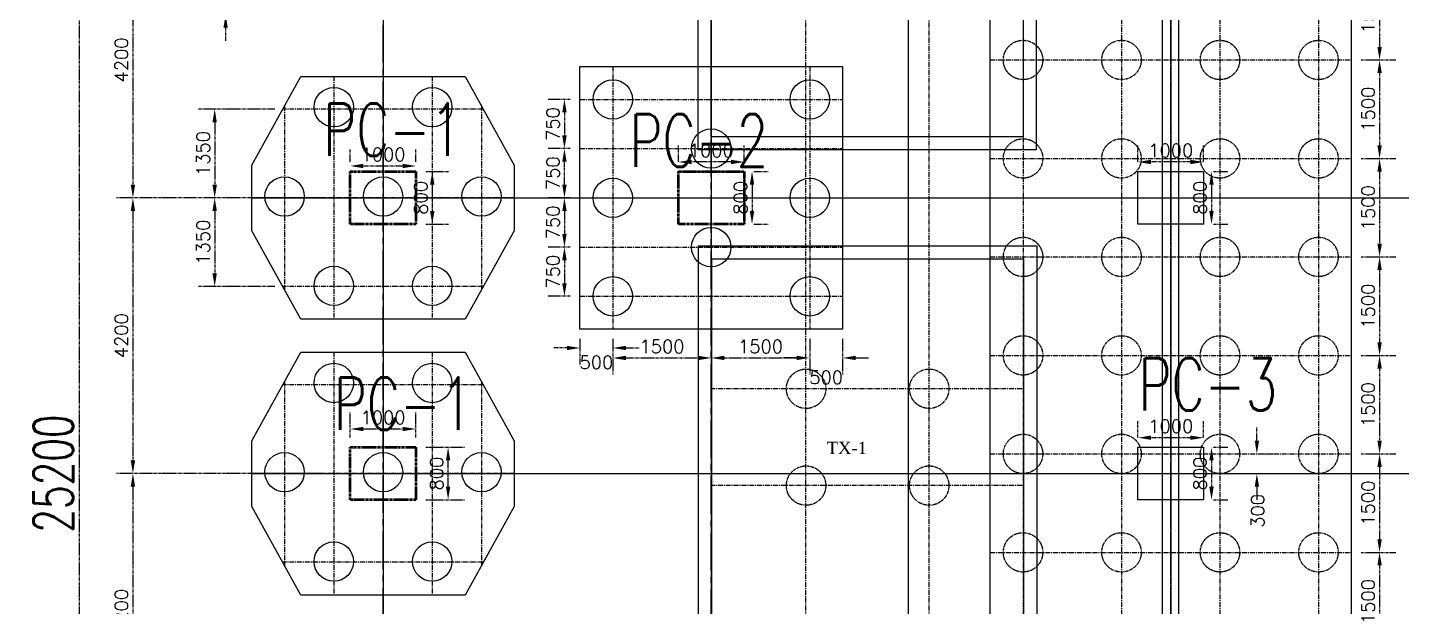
# Model space of a CAD drawing. Header units: millimetres. Extents: x 6239764 to 13047540, y 367704 to 979893.
# Drawn here: x 6440233 to 6461165, y 474405 to 483225 of the extents above; entities that cross this region are included whole.
import ezdxf

# ---------------------------------------------------------------- set-up
doc = ezdxf.new("R2010")
doc.units = ezdxf.units.MM
doc.header["$LTSCALE"] = 300
for name, pattern in [('CENTER2', [28.575, 19.05, -3.175, 3.175, -3.175]), ('CENTERX2', [4, 2.5, -0.5, 0.5, -0.5]), ('G', [2, 1.25, -0.25, 0.25, -0.25]), ('K', [2.5, 1.25, -0.25, 0.25, -0.25, 0.25, -0.25])]:
    doc.linetypes.add(name, pattern=pattern)
for name, color, linetype in [('01', 3, 'Continuous'), ('05', 1, 'G'), ('07', 6, 'K'), ('BOU', 12, 'Continuous'), ('EQUIPMENT', 1, 'Continuous'), ('TEXT', 7, 'Continuous')]:
    doc.layers.add(name, color=color, linetype=linetype)
doc.styles.add('1-100', font='romans.shx', dxfattribs={"height": 200})
doc.styles.get("Standard").update_dxf_attribs({"font": 'txt8.shx', "width": 0.7, "bigfont": 'hztxt_ii.shx'})
doc.styles.add('wx2', font='times.ttf')
doc.dimstyles.new('1-100', dxfattribs={"dimtxt": 210, "dimasz": 200, "dimexe": 250, "dimexo": 150, "dimgap": 75, "dimtad": 1, "dimdec": 0, "dimzin": 3, "dimdsep": 46, "dimtxsty": '1-100', "dimcen": 0.09, "dimclrd": 161, "dimclre": 161, "dimclrt": 161, "dimadec": 0, "dimazin": 0, "dimtfac": 1, "dimtdec": 0, "dimtofl": 0, "dimtmove": 2, "dimatfit": 3, "dimfxl": 1, "dimtolj": 1, "dimtzin": 0, "dimarcsym": 0})
doc.dimstyles.new('STANDARD$0', dxfattribs={"dimscale": 200, "dimtxt": 3, "dimasz": 2, "dimexe": 2, "dimexo": 2, "dimgap": 0.5, "dimtad": 1, "dimdec": 0, "dimdsep": 46, "dimtxsty": 'Standard', "dimblk": 'OPEN30', "dimcen": 0, "dimclrd": 256, "dimclre": 256, "dimclrt": 256, "dimadec": 0, "dimazin": 0, "dimtfac": 1, "dimtdec": 0, "dimtmove": 0, "dimatfit": 3, "dimldrblk": 'OPEN30', "dimfxl": 2, "dimlwd": 25, "dimlwe": 15, "dimarcsym": 0})

# ---------------------------------------------------------------- blocks, each defined once
blk = doc.blocks.new('*D207')
at = {"layer": '07', "color": 161, "lineweight": -2, "ltscale": 0.1, "transparency": 16777216}
for p, q in [((6443252, 484120), (6443252, 484320)), ((6443500, 483920), (6443002, 483920)), ((6443500, 483420), (6443002, 483420)), ((6443252, 483220), (6443252, 483020))]:
    blk.add_line(p, q, dxfattribs=at)
at = {"layer": '07', "color": 161, "ltscale": 0.1, "transparency": 16777216}
for points in [[(6443218, 484120), (6443285, 484120), (6443252, 483920)], [(6443218, 483220), (6443285, 483220), (6443252, 483420)]]:
    blk.add_solid(points, dxfattribs=at)
at = {"layer": 'Defpoints', "color": 0, "ltscale": 0.1, "transparency": 16777216}
for p in [(6443650, 483920), (6443252, 483420), (6443650, 483420)]:
    blk.add_point(p, dxfattribs=at)
at = {"layer": '07', "color": 161, "ltscale": 0.1, "transparency": 16777216, "insert": (6442789, 483670), "char_height": 200, "attachment_point": 5, "rotation": 90, "style": '1-100'}
blk.add_mtext('\\A1;500', dxfattribs=at)
blk = doc.blocks.new('*D208')
at = {"layer": '07', "color": 161, "lineweight": -2, "ltscale": 0.1, "transparency": 16777216}
for p, q in [((6445000, 484830), (6441589, 484830)), ((6441839, 484630), (6441839, 480830)), ((6444750, 480630), (6441589, 480630))]:
    blk.add_line(p, q, dxfattribs=at)
at = {"layer": '07', "color": 161, "ltscale": 0.1, "transparency": 16777216}
for points in [[(6441806, 484630), (6441873, 484630), (6441839, 484830)], [(6441806, 480830), (6441873, 480830), (6441839, 480630)]]:
    blk.add_solid(points, dxfattribs=at)
at = {"layer": 'Defpoints', "color": 0, "ltscale": 0.1, "transparency": 16777216}
for p in [(6445150, 484830), (6441839, 480630), (6444900, 480630)]:
    blk.add_point(p, dxfattribs=at)
at = {"layer": '07', "color": 161, "ltscale": 0.1, "transparency": 16777216, "insert": (6441664, 482730), "char_height": 200, "attachment_point": 5, "rotation": 90, "style": '1-100'}
blk.add_mtext('\\A1;4200', dxfattribs=at)
blk = doc.blocks.new('*D209')
at = {"layer": '07', "color": 161, "lineweight": -2, "ltscale": 0.1, "transparency": 16777216}
for p, q in [((6444750, 480630), (6441589, 480630)), ((6441839, 480430), (6441839, 476630)), ((6444750, 476430), (6441589, 476430))]:
    blk.add_line(p, q, dxfattribs=at)
at = {"layer": '07', "color": 161, "ltscale": 0.1, "transparency": 16777216}
for points in [[(6441806, 480430), (6441873, 480430), (6441839, 480630)], [(6441806, 476630), (6441873, 476630), (6441839, 476430)]]:
    blk.add_solid(points, dxfattribs=at)
at = {"layer": 'Defpoints', "color": 0, "ltscale": 0.1, "transparency": 16777216}
for p in [(6444900, 480630), (6441839, 476430), (6444900, 476430)]:
    blk.add_point(p, dxfattribs=at)
at = {"layer": '07', "color": 161, "ltscale": 0.1, "transparency": 16777216, "insert": (6441664, 478530), "char_height": 200, "attachment_point": 5, "rotation": 90, "style": '1-100'}
blk.add_mtext('\\A1;4200', dxfattribs=at)
blk = doc.blocks.new('*D210')
at = {"layer": '07', "color": 161, "lineweight": -2, "ltscale": 0.1, "transparency": 16777216}
for p, q in [((6444750, 476430), (6441589, 476430)), ((6441839, 476230), (6441839, 472430)), ((6444750, 472230), (6441589, 472230))]:
    blk.add_line(p, q, dxfattribs=at)
at = {"layer": '07', "color": 161, "ltscale": 0.1, "transparency": 16777216}
for points in [[(6441806, 476230), (6441873, 476230), (6441839, 476430)], [(6441806, 472430), (6441873, 472430), (6441839, 472230)]]:
    blk.add_solid(points, dxfattribs=at)
at = {"layer": 'Defpoints', "color": 0, "ltscale": 0.1, "transparency": 16777216}
for p in [(6444900, 476430), (6441839, 472230), (6444900, 472230)]:
    blk.add_point(p, dxfattribs=at)
at = {"layer": '07', "color": 161, "ltscale": 0.1, "transparency": 16777216, "insert": (6441664, 474330), "char_height": 200, "attachment_point": 5, "rotation": 90, "style": '1-100'}
blk.add_mtext('\\A1;4200', dxfattribs=at)
blk = doc.blocks.new('*D213')
at = {"layer": '07', "color": 161, "lineweight": -2, "ltscale": 0.1, "transparency": 16777216}
for p, q in [((6444000, 481980), (6442835, 481980)), ((6443085, 481780), (6443085, 480830)), ((6444000, 480630), (6442835, 480630))]:
    blk.add_line(p, q, dxfattribs=at)
at = {"layer": '07', "color": 161, "ltscale": 0.1, "transparency": 16777216}
for points in [[(6443051, 481780), (6443118, 481780), (6443085, 481980)], [(6443051, 480830), (6443118, 480830), (6443085, 480630)]]:
    blk.add_solid(points, dxfattribs=at)
at = {"layer": 'Defpoints', "color": 0, "ltscale": 0.1, "transparency": 16777216}
for p in [(6444150, 481980), (6443085, 480630), (6444150, 480630)]:
    blk.add_point(p, dxfattribs=at)
at = {"layer": '07', "color": 161, "ltscale": 0.1, "transparency": 16777216, "insert": (6442910, 481305), "char_height": 200, "attachment_point": 5, "rotation": 90, "style": '1-100'}
blk.add_mtext('\\A1;1350', dxfattribs=at)
blk = doc.blocks.new('*D214')
at = {"layer": '07', "color": 161, "lineweight": -2, "ltscale": 0.1, "transparency": 16777216}
for p, q in [((6444000, 480630), (6442835, 480630)), ((6443085, 480430), (6443085, 479480)), ((6444000, 479280), (6442835, 479280))]:
    blk.add_line(p, q, dxfattribs=at)
at = {"layer": '07', "color": 161, "ltscale": 0.1, "transparency": 16777216}
for points in [[(6443051, 480430), (6443118, 480430), (6443085, 480630)], [(6443051, 479480), (6443118, 479480), (6443085, 479280)]]:
    blk.add_solid(points, dxfattribs=at)
at = {"layer": 'Defpoints', "color": 0, "ltscale": 0.1, "transparency": 16777216}
for p in [(6444150, 480630), (6443085, 479280), (6444150, 479280)]:
    blk.add_point(p, dxfattribs=at)
at = {"layer": '07', "color": 161, "ltscale": 0.1, "transparency": 16777216, "insert": (6442910, 479955), "char_height": 200, "attachment_point": 5, "rotation": 90, "style": '1-100'}
blk.add_mtext('\\A1;1350', dxfattribs=at)
blk = doc.blocks.new('*D281')
at = {"layer": '07', "color": 161, "lineweight": -2, "ltscale": 0.1, "transparency": 16777216}
for p, q in [((6458962, 476930), (6458962, 477130)), ((6459037, 476730), (6459212, 476730)), ((6459037, 476430), (6459212, 476430)), ((6458962, 476230), (6458962, 476030))]:
    blk.add_line(p, q, dxfattribs=at)
at = {"layer": '07', "color": 161, "ltscale": 0.1, "transparency": 16777216}
for points in [[(6458929, 476930), (6458995, 476930), (6458962, 476730)], [(6458929, 476230), (6458995, 476230), (6458962, 476430)]]:
    blk.add_solid(points, dxfattribs=at)
at = {"layer": 'Defpoints', "color": 0, "ltscale": 0.1, "transparency": 16777216}
for p in [(6458887, 476730), (6458962, 476730), (6458887, 476430)]:
    blk.add_point(p, dxfattribs=at)
at = {"layer": '07', "color": 161, "ltscale": 0.1, "transparency": 16777216, "insert": (6458974, 475861), "char_height": 200, "attachment_point": 5, "rotation": 90, "style": '1-100'}
blk.add_mtext('\\A1;300', dxfattribs=at)
blk = doc.blocks.new('*D287')
at = {"layer": '07', "color": 161, "lineweight": -2, "ltscale": 0.1, "transparency": 16777216}
for p, q in [((6460550, 475230), (6461081, 475230)), ((6460831, 475030), (6460831, 473930)), ((6460550, 473730), (6461081, 473730))]:
    blk.add_line(p, q, dxfattribs=at)
at = {"layer": '07', "color": 161, "ltscale": 0.1, "transparency": 16777216}
for points in [[(6460798, 475030), (6460865, 475030), (6460831, 475230)], [(6460798, 473930), (6460865, 473930), (6460831, 473730)]]:
    blk.add_solid(points, dxfattribs=at)
at = {"layer": 'Defpoints', "color": 0, "ltscale": 0.1, "transparency": 16777216}
for p in [(6460400, 475230), (6460400, 473730), (6460831, 473730)]:
    blk.add_point(p, dxfattribs=at)
at = {"layer": '07', "color": 161, "ltscale": 0.1, "transparency": 16777216, "insert": (6460656, 474480), "char_height": 200, "attachment_point": 5, "rotation": 90, "style": '1-100'}
blk.add_mtext('\\A1;1500', dxfattribs=at)
blk = doc.blocks.new('*D288')
at = {"layer": '07', "color": 161, "lineweight": -2, "ltscale": 0.1, "transparency": 16777216}
for p, q in [((6460550, 476730), (6461081, 476730)), ((6460831, 476530), (6460831, 475430)), ((6460550, 475230), (6461081, 475230))]:
    blk.add_line(p, q, dxfattribs=at)
at = {"layer": '07', "color": 161, "ltscale": 0.1, "transparency": 16777216}
for points in [[(6460798, 476530), (6460865, 476530), (6460831, 476730)], [(6460798, 475430), (6460865, 475430), (6460831, 475230)]]:
    blk.add_solid(points, dxfattribs=at)
at = {"layer": 'Defpoints', "color": 0, "ltscale": 0.1, "transparency": 16777216}
for p in [(6460400, 476730), (6460400, 475230), (6460831, 475230)]:
    blk.add_point(p, dxfattribs=at)
at = {"layer": '07', "color": 161, "ltscale": 0.1, "transparency": 16777216, "insert": (6460656, 475980), "char_height": 200, "attachment_point": 5, "rotation": 90, "style": '1-100'}
blk.add_mtext('\\A1;1500', dxfattribs=at)
blk = doc.blocks.new('*D289')
at = {"layer": '07', "color": 161, "lineweight": -2, "ltscale": 0.1, "transparency": 16777216}
for p, q in [((6460550, 478230), (6461081, 478230)), ((6460831, 478030), (6460831, 476930)), ((6460550, 476730), (6461081, 476730))]:
    blk.add_line(p, q, dxfattribs=at)
at = {"layer": '07', "color": 161, "ltscale": 0.1, "transparency": 16777216}
for points in [[(6460798, 478030), (6460865, 478030), (6460831, 478230)], [(6460798, 476930), (6460865, 476930), (6460831, 476730)]]:
    blk.add_solid(points, dxfattribs=at)
at = {"layer": 'Defpoints', "color": 0, "ltscale": 0.1, "transparency": 16777216}
for p in [(6460400, 478230), (6460400, 476730), (6460831, 476730)]:
    blk.add_point(p, dxfattribs=at)
at = {"layer": '07', "color": 161, "ltscale": 0.1, "transparency": 16777216, "insert": (6460656, 477480), "char_height": 200, "attachment_point": 5, "rotation": 90, "style": '1-100'}
blk.add_mtext('\\A1;1500', dxfattribs=at)
blk = doc.blocks.new('*D290')
at = {"layer": '07', "color": 161, "lineweight": -2, "ltscale": 0.1, "transparency": 16777216}
for p, q in [((6460550, 479730), (6461081, 479730)), ((6460831, 479530), (6460831, 478430)), ((6460550, 478230), (6461081, 478230))]:
    blk.add_line(p, q, dxfattribs=at)
at = {"layer": '07', "color": 161, "ltscale": 0.1, "transparency": 16777216}
for points in [[(6460798, 479530), (6460865, 479530), (6460831, 479730)], [(6460798, 478430), (6460865, 478430), (6460831, 478230)]]:
    blk.add_solid(points, dxfattribs=at)
at = {"layer": 'Defpoints', "color": 0, "ltscale": 0.1, "transparency": 16777216}
for p in [(6460400, 479730), (6460400, 478230), (6460831, 478230)]:
    blk.add_point(p, dxfattribs=at)
at = {"layer": '07', "color": 161, "ltscale": 0.1, "transparency": 16777216, "insert": (6460656, 478980), "char_height": 200, "attachment_point": 5, "rotation": 90, "style": '1-100'}
blk.add_mtext('\\A1;1500', dxfattribs=at)
blk = doc.blocks.new('*D291')
at = {"layer": '07', "color": 161, "lineweight": -2, "ltscale": 0.1, "transparency": 16777216}
for p, q in [((6460550, 481230), (6461081, 481230)), ((6460831, 481030), (6460831, 479930)), ((6460550, 479730), (6461081, 479730))]:
    blk.add_line(p, q, dxfattribs=at)
at = {"layer": '07', "color": 161, "ltscale": 0.1, "transparency": 16777216}
for points in [[(6460798, 481030), (6460865, 481030), (6460831, 481230)], [(6460798, 479930), (6460865, 479930), (6460831, 479730)]]:
    blk.add_solid(points, dxfattribs=at)
at = {"layer": 'Defpoints', "color": 0, "ltscale": 0.1, "transparency": 16777216}
for p in [(6460400, 481230), (6460400, 479730), (6460831, 479730)]:
    blk.add_point(p, dxfattribs=at)
at = {"layer": '07', "color": 161, "ltscale": 0.1, "transparency": 16777216, "insert": (6460656, 480480), "char_height": 200, "attachment_point": 5, "rotation": 90, "style": '1-100'}
blk.add_mtext('\\A1;1500', dxfattribs=at)
blk = doc.blocks.new('*D292')
at = {"layer": '07', "color": 161, "lineweight": -2, "ltscale": 0.1, "transparency": 16777216}
for p, q in [((6460550, 482730), (6461081, 482730)), ((6460831, 482530), (6460831, 481430)), ((6460550, 481230), (6461081, 481230))]:
    blk.add_line(p, q, dxfattribs=at)
at = {"layer": '07', "color": 161, "ltscale": 0.1, "transparency": 16777216}
for points in [[(6460798, 482530), (6460865, 482530), (6460831, 482730)], [(6460798, 481430), (6460865, 481430), (6460831, 481230)]]:
    blk.add_solid(points, dxfattribs=at)
at = {"layer": 'Defpoints', "color": 0, "ltscale": 0.1, "transparency": 16777216}
for p in [(6460400, 482730), (6460400, 481230), (6460831, 481230)]:
    blk.add_point(p, dxfattribs=at)
at = {"layer": '07', "color": 161, "ltscale": 0.1, "transparency": 16777216, "insert": (6460656, 481980), "char_height": 200, "attachment_point": 5, "rotation": 90, "style": '1-100'}
blk.add_mtext('\\A1;1500', dxfattribs=at)
blk = doc.blocks.new('*D293')
at = {"layer": '07', "color": 161, "lineweight": -2, "ltscale": 0.1, "transparency": 16777216}
for p, q in [((6460550, 484230), (6461081, 484230)), ((6460831, 484030), (6460831, 482930)), ((6460550, 482730), (6461081, 482730))]:
    blk.add_line(p, q, dxfattribs=at)
at = {"layer": '07', "color": 161, "ltscale": 0.1, "transparency": 16777216}
for points in [[(6460798, 484030), (6460865, 484030), (6460831, 484230)], [(6460798, 482930), (6460865, 482930), (6460831, 482730)]]:
    blk.add_solid(points, dxfattribs=at)
at = {"layer": 'Defpoints', "color": 0, "ltscale": 0.1, "transparency": 16777216}
for p in [(6460400, 484230), (6460400, 482730), (6460831, 482730)]:
    blk.add_point(p, dxfattribs=at)
at = {"layer": '07', "color": 161, "ltscale": 0.1, "transparency": 16777216, "insert": (6460656, 483480), "char_height": 200, "attachment_point": 5, "rotation": 90, "style": '1-100'}
blk.add_mtext('\\A1;1500', dxfattribs=at)
blk = doc.blocks.new('*D302')
at = {"layer": '07', "color": 161, "lineweight": -2, "ltscale": 0.1, "transparency": 16777216}
for p, q in [((6448450, 478343), (6448250, 478343)), ((6448650, 478480), (6448650, 478093)), ((6449150, 478480), (6449150, 478093)), ((6449350, 478343), (6449550, 478343))]:
    blk.add_line(p, q, dxfattribs=at)
at = {"layer": '07', "color": 161, "ltscale": 0.1, "transparency": 16777216}
for points in [[(6448450, 478376), (6448450, 478310), (6448650, 478343)], [(6449350, 478376), (6449350, 478310), (6449150, 478343)]]:
    blk.add_solid(points, dxfattribs=at)
at = {"layer": 'Defpoints', "color": 0, "ltscale": 0.1, "transparency": 16777216}
for p in [(6448650, 478630), (6449150, 478630), (6449150, 478343)]:
    blk.add_point(p, dxfattribs=at)
at = {"layer": '07', "color": 161, "ltscale": 0.1, "transparency": 16777216, "insert": (6448900, 478124), "char_height": 200, "attachment_point": 5, "style": '1-100'}
blk.add_mtext('\\A1;500', dxfattribs=at)
blk = doc.blocks.new('*D303')
at = {"layer": '07', "color": 161, "lineweight": -2, "ltscale": 0.1, "transparency": 16777216}
for p, q in [((6449150, 478480), (6449150, 477941)), ((6450650, 478480), (6450650, 477941)), ((6449350, 478191), (6450450, 478191))]:
    blk.add_line(p, q, dxfattribs=at)
at = {"layer": '07', "color": 161, "ltscale": 0.1, "transparency": 16777216}
for points in [[(6449350, 478225), (6449350, 478158), (6449150, 478191)], [(6450450, 478225), (6450450, 478158), (6450650, 478191)]]:
    blk.add_solid(points, dxfattribs=at)
at = {"layer": 'Defpoints', "color": 0, "ltscale": 0.1, "transparency": 16777216}
for p in [(6449150, 478630), (6450650, 478630), (6450650, 478191)]:
    blk.add_point(p, dxfattribs=at)
at = {"layer": '07', "color": 161, "ltscale": 0.1, "transparency": 16777216, "insert": (6449900, 478366), "char_height": 200, "attachment_point": 5, "style": '1-100'}
blk.add_mtext('\\A1;1500', dxfattribs=at)
blk = doc.blocks.new('*D304')
at = {"layer": '07', "color": 161, "lineweight": -2, "ltscale": 0.1, "transparency": 16777216}
for p, q in [((6450650, 478480), (6450650, 477941)), ((6452150, 478480), (6452150, 477941)), ((6450850, 478191), (6451950, 478191))]:
    blk.add_line(p, q, dxfattribs=at)
at = {"layer": '07', "color": 161, "ltscale": 0.1, "transparency": 16777216}
for points in [[(6450850, 478225), (6450850, 478158), (6450650, 478191)], [(6451950, 478225), (6451950, 478158), (6452150, 478191)]]:
    blk.add_solid(points, dxfattribs=at)
at = {"layer": 'Defpoints', "color": 0, "ltscale": 0.1, "transparency": 16777216}
for p in [(6450650, 478630), (6452150, 478630), (6452150, 478191)]:
    blk.add_point(p, dxfattribs=at)
at = {"layer": '07', "color": 161, "ltscale": 0.1, "transparency": 16777216, "insert": (6451400, 478366), "char_height": 200, "attachment_point": 5, "style": '1-100'}
blk.add_mtext('\\A1;1500', dxfattribs=at)
blk = doc.blocks.new('*D305')
at = {"layer": '07', "color": 161, "lineweight": -2, "ltscale": 0.1, "transparency": 16777216}
for p, q in [((6452150, 478480), (6452150, 477941)), ((6452650, 478480), (6452650, 477941)), ((6451950, 478191), (6451750, 478191)), ((6452850, 478191), (6453050, 478191))]:
    blk.add_line(p, q, dxfattribs=at)
at = {"layer": '07', "color": 161, "ltscale": 0.1, "transparency": 16777216}
for points in [[(6451950, 478225), (6451950, 478158), (6452150, 478191)], [(6452850, 478225), (6452850, 478158), (6452650, 478191)]]:
    blk.add_solid(points, dxfattribs=at)
at = {"layer": 'Defpoints', "color": 0, "ltscale": 0.1, "transparency": 16777216}
for p in [(6452150, 478630), (6452650, 478630), (6452150, 478191)]:
    blk.add_point(p, dxfattribs=at)
at = {"layer": '07', "color": 161, "ltscale": 0.1, "transparency": 16777216, "insert": (6452400, 477895), "char_height": 200, "attachment_point": 5, "style": '1-100'}
blk.add_mtext('\\A1;500', dxfattribs=at)
blk = doc.blocks.new('*D306')
at = {"layer": '07', "color": 161, "lineweight": -2, "ltscale": 0.1, "transparency": 16777216}
for p, q in [((6448500, 482130), (6448163, 482130)), ((6448413, 481930), (6448413, 481580)), ((6448500, 481380), (6448163, 481380))]:
    blk.add_line(p, q, dxfattribs=at)
at = {"layer": '07', "color": 161, "ltscale": 0.1, "transparency": 16777216}
for points in [[(6448380, 481930), (6448447, 481930), (6448413, 482130)], [(6448380, 481580), (6448447, 481580), (6448413, 481380)]]:
    blk.add_solid(points, dxfattribs=at)
at = {"layer": 'Defpoints', "color": 0, "ltscale": 0.1, "transparency": 16777216}
for p in [(6448650, 482130), (6448413, 481380), (6448650, 481380)]:
    blk.add_point(p, dxfattribs=at)
at = {"layer": '07', "color": 161, "ltscale": 0.1, "transparency": 16777216, "insert": (6448238, 481755), "char_height": 200, "attachment_point": 5, "rotation": 90, "style": '1-100'}
blk.add_mtext('\\A1;750', dxfattribs=at)
blk = doc.blocks.new('*D307')
at = {"layer": '07', "color": 161, "lineweight": -2, "ltscale": 0.1, "transparency": 16777216}
for p, q in [((6448500, 480630), (6448163, 480630)), ((6448413, 480430), (6448413, 480080)), ((6448500, 479880), (6448163, 479880))]:
    blk.add_line(p, q, dxfattribs=at)
at = {"layer": '07', "color": 161, "ltscale": 0.1, "transparency": 16777216}
for points in [[(6448380, 480430), (6448447, 480430), (6448413, 480630)], [(6448380, 480080), (6448447, 480080), (6448413, 479880)]]:
    blk.add_solid(points, dxfattribs=at)
at = {"layer": 'Defpoints', "color": 0, "ltscale": 0.1, "transparency": 16777216}
for p in [(6448650, 480630), (6448413, 479880), (6448650, 479880)]:
    blk.add_point(p, dxfattribs=at)
at = {"layer": '07', "color": 161, "ltscale": 0.1, "transparency": 16777216, "insert": (6448238, 480255), "char_height": 200, "attachment_point": 5, "rotation": 90, "style": '1-100'}
blk.add_mtext('\\A1;750', dxfattribs=at)
blk = doc.blocks.new('*D308')
at = {"layer": '07', "color": 161, "lineweight": -2, "ltscale": 0.1, "transparency": 16777216}
for p, q in [((6448500, 481380), (6448163, 481380)), ((6448413, 480830), (6448413, 481180)), ((6448500, 480630), (6448163, 480630))]:
    blk.add_line(p, q, dxfattribs=at)
at = {"layer": '07', "color": 161, "ltscale": 0.1, "transparency": 16777216}
for points in [[(6448380, 481180), (6448447, 481180), (6448413, 481380)], [(6448380, 480830), (6448447, 480830), (6448413, 480630)]]:
    blk.add_solid(points, dxfattribs=at)
at = {"layer": 'Defpoints', "color": 0, "ltscale": 0.1, "transparency": 16777216}
for p in [(6448413, 481380), (6448650, 481380), (6448650, 480630)]:
    blk.add_point(p, dxfattribs=at)
at = {"layer": '07', "color": 161, "ltscale": 0.1, "transparency": 16777216, "insert": (6448238, 481005), "char_height": 200, "attachment_point": 5, "rotation": 90, "style": '1-100'}
blk.add_mtext('\\A1;750', dxfattribs=at)
blk = doc.blocks.new('*D309')
at = {"layer": '07', "color": 161, "lineweight": -2, "ltscale": 0.1, "transparency": 16777216}
for p, q in [((6448500, 479880), (6448163, 479880)), ((6448413, 479680), (6448413, 479330)), ((6448500, 479130), (6448163, 479130))]:
    blk.add_line(p, q, dxfattribs=at)
at = {"layer": '07', "color": 161, "ltscale": 0.1, "transparency": 16777216}
for points in [[(6448380, 479680), (6448447, 479680), (6448413, 479880)], [(6448380, 479330), (6448447, 479330), (6448413, 479130)]]:
    blk.add_solid(points, dxfattribs=at)
at = {"layer": 'Defpoints', "color": 0, "ltscale": 0.1, "transparency": 16777216}
for p in [(6448650, 479880), (6448413, 479130), (6448650, 479130)]:
    blk.add_point(p, dxfattribs=at)
at = {"layer": '07', "color": 161, "ltscale": 0.1, "transparency": 16777216, "insert": (6448238, 479505), "char_height": 200, "attachment_point": 5, "rotation": 90, "style": '1-100'}
blk.add_mtext('\\A1;750', dxfattribs=at)
blk = doc.blocks.new('*D1042')
at = {"layer": '07', "color": 161, "lineweight": -2, "ltscale": 0.1, "transparency": 16777216}
for p, q in [((6445150, 481180), (6445150, 481365)), ((6446150, 481180), (6446150, 481365)), ((6445950, 481115), (6445350, 481115))]:
    blk.add_line(p, q, dxfattribs=at)
at = {"layer": '07', "color": 161, "ltscale": 0.1, "transparency": 16777216}
for points in [[(6445350, 481149), (6445350, 481082), (6445150, 481115)], [(6445950, 481149), (6445950, 481082), (6446150, 481115)]]:
    blk.add_solid(points, dxfattribs=at)
at = {"layer": 'Defpoints', "color": 0, "ltscale": 0.1, "transparency": 16777216}
for p in [(6445150, 481115), (6445150, 481030), (6446150, 481030)]:
    blk.add_point(p, dxfattribs=at)
at = {"layer": '07', "color": 161, "ltscale": 0.1, "transparency": 16777216, "insert": (6445650, 481290), "char_height": 200, "attachment_point": 5, "style": '1-100'}
blk.add_mtext('\\A1;1000', dxfattribs=at)
blk = doc.blocks.new('*D1045')
at = {"layer": '07', "color": 161, "lineweight": -2, "ltscale": 0.1, "transparency": 16777216}
for p, q in [((6446300, 481030), (6446650, 481030)), ((6446400, 480830), (6446400, 480430)), ((6446300, 480230), (6446650, 480230))]:
    blk.add_line(p, q, dxfattribs=at)
at = {"layer": '07', "color": 161, "ltscale": 0.1, "transparency": 16777216}
for points in [[(6446366, 480830), (6446433, 480830), (6446400, 481030)], [(6446366, 480430), (6446433, 480430), (6446400, 480230)]]:
    blk.add_solid(points, dxfattribs=at)
at = {"layer": 'Defpoints', "color": 0, "ltscale": 0.1, "transparency": 16777216}
for p in [(6446150, 481030), (6446150, 480230), (6446400, 480230)]:
    blk.add_point(p, dxfattribs=at)
at = {"layer": '07', "color": 161, "ltscale": 0.1, "transparency": 16777216, "insert": (6446225, 480630), "char_height": 200, "attachment_point": 5, "rotation": 90, "style": '1-100'}
blk.add_mtext('\\A1;800', dxfattribs=at)
blk = doc.blocks.new('*D1046')
at = {"layer": '07', "color": 161, "lineweight": -2, "ltscale": 0.1, "transparency": 16777216}
for p, q in [((6445150, 476980), (6445150, 477359)), ((6446150, 476980), (6446150, 477359)), ((6445350, 477109), (6445950, 477109))]:
    blk.add_line(p, q, dxfattribs=at)
at = {"layer": '07', "color": 161, "ltscale": 0.1, "transparency": 16777216}
for points in [[(6445350, 477142), (6445350, 477076), (6445150, 477109)], [(6445950, 477142), (6445950, 477076), (6446150, 477109)]]:
    blk.add_solid(points, dxfattribs=at)
at = {"layer": 'Defpoints', "color": 0, "ltscale": 0.1, "transparency": 16777216}
for p in [(6446150, 477109), (6445150, 476830), (6446150, 476830)]:
    blk.add_point(p, dxfattribs=at)
at = {"layer": '07', "color": 161, "ltscale": 0.1, "transparency": 16777216, "insert": (6445650, 477284), "char_height": 200, "attachment_point": 5, "style": '1-100'}
blk.add_mtext('\\A1;1000', dxfattribs=at)
blk = doc.blocks.new('*D1047')
at = {"layer": '07', "color": 161, "lineweight": -2, "ltscale": 0.1, "transparency": 16777216}
for p, q in [((6446300, 476830), (6446891, 476830)), ((6446641, 476230), (6446641, 476630)), ((6446300, 476030), (6446891, 476030))]:
    blk.add_line(p, q, dxfattribs=at)
at = {"layer": '07', "color": 161, "ltscale": 0.1, "transparency": 16777216}
for points in [[(6446608, 476630), (6446674, 476630), (6446641, 476830)], [(6446608, 476230), (6446674, 476230), (6446641, 476030)]]:
    blk.add_solid(points, dxfattribs=at)
at = {"layer": 'Defpoints', "color": 0, "ltscale": 0.1, "transparency": 16777216}
for p in [(6446150, 476830), (6446641, 476830), (6446150, 476030)]:
    blk.add_point(p, dxfattribs=at)
at = {"layer": '07', "color": 161, "ltscale": 0.1, "transparency": 16777216, "insert": (6446466, 476430), "char_height": 200, "attachment_point": 5, "rotation": 90, "style": '1-100'}
blk.add_mtext('\\A1;800', dxfattribs=at)
blk = doc.blocks.new('*D1058')
at = {"layer": '07', "color": 161, "lineweight": -2, "ltscale": 0.1, "transparency": 16777216}
for p, q in [((6450150, 481180), (6450150, 481426)), ((6451150, 481180), (6451150, 481426)), ((6450950, 481176), (6450350, 481176))]:
    blk.add_line(p, q, dxfattribs=at)
at = {"layer": '07', "color": 161, "ltscale": 0.1, "transparency": 16777216}
for points in [[(6450350, 481210), (6450350, 481143), (6450150, 481176)], [(6450950, 481210), (6450950, 481143), (6451150, 481176)]]:
    blk.add_solid(points, dxfattribs=at)
at = {"layer": 'Defpoints', "color": 0, "ltscale": 0.1, "transparency": 16777216}
for p in [(6450150, 481176), (6450150, 481030), (6451150, 481030)]:
    blk.add_point(p, dxfattribs=at)
at = {"layer": '07', "color": 161, "ltscale": 0.1, "transparency": 16777216, "insert": (6450650, 481351), "char_height": 200, "attachment_point": 5, "style": '1-100'}
blk.add_mtext('\\A1;1000', dxfattribs=at)
blk = doc.blocks.new('*D1059')
at = {"layer": '07', "color": 161, "lineweight": -2, "ltscale": 0.1, "transparency": 16777216}
for p, q in [((6451300, 481030), (6451521, 481030)), ((6451271, 480830), (6451271, 480430)), ((6451300, 480230), (6451521, 480230))]:
    blk.add_line(p, q, dxfattribs=at)
at = {"layer": '07', "color": 161, "ltscale": 0.1, "transparency": 16777216}
for points in [[(6451237, 480830), (6451304, 480830), (6451271, 481030)], [(6451237, 480430), (6451304, 480430), (6451271, 480230)]]:
    blk.add_solid(points, dxfattribs=at)
at = {"layer": 'Defpoints', "color": 0, "ltscale": 0.1, "transparency": 16777216}
for p in [(6451150, 481030), (6451150, 480230), (6451271, 480230)]:
    blk.add_point(p, dxfattribs=at)
at = {"layer": '07', "color": 161, "ltscale": 0.1, "transparency": 16777216, "insert": (6451096, 480630), "char_height": 200, "attachment_point": 5, "rotation": 90, "style": '1-100'}
blk.add_mtext('\\A1;800', dxfattribs=at)
blk = doc.blocks.new('*D1094')
at = {"layer": '07', "color": 161, "lineweight": -2, "ltscale": 0.1, "transparency": 16777216}
for p, q in [((6457150, 481180), (6457150, 481426)), ((6458150, 481180), (6458150, 481426)), ((6457950, 481176), (6457350, 481176))]:
    blk.add_line(p, q, dxfattribs=at)
at = {"layer": '07', "color": 161, "ltscale": 0.1, "transparency": 16777216}
for points in [[(6457350, 481210), (6457350, 481143), (6457150, 481176)], [(6457950, 481210), (6457950, 481143), (6458150, 481176)]]:
    blk.add_solid(points, dxfattribs=at)
at = {"layer": 'Defpoints', "color": 0, "ltscale": 0.1, "transparency": 16777216}
for p in [(6457150, 481176), (6457150, 481030), (6458150, 481030)]:
    blk.add_point(p, dxfattribs=at)
at = {"layer": '07', "color": 161, "ltscale": 0.1, "transparency": 16777216, "insert": (6457650, 481351), "char_height": 200, "attachment_point": 5, "style": '1-100'}
blk.add_mtext('\\A1;1000', dxfattribs=at)
blk = doc.blocks.new('*D1095')
at = {"layer": '07', "color": 161, "lineweight": -2, "ltscale": 0.1, "transparency": 16777216}
for p, q in [((6458300, 481030), (6458521, 481030)), ((6458271, 480830), (6458271, 480430)), ((6458300, 480230), (6458521, 480230))]:
    blk.add_line(p, q, dxfattribs=at)
at = {"layer": '07', "color": 161, "ltscale": 0.1, "transparency": 16777216}
for points in [[(6458237, 480830), (6458304, 480830), (6458271, 481030)], [(6458237, 480430), (6458304, 480430), (6458271, 480230)]]:
    blk.add_solid(points, dxfattribs=at)
at = {"layer": 'Defpoints', "color": 0, "ltscale": 0.1, "transparency": 16777216}
for p in [(6458150, 481030), (6458150, 480230), (6458271, 480230)]:
    blk.add_point(p, dxfattribs=at)
at = {"layer": '07', "color": 161, "ltscale": 0.1, "transparency": 16777216, "insert": (6458096, 480630), "char_height": 200, "attachment_point": 5, "rotation": 90, "style": '1-100'}
blk.add_mtext('\\A1;800', dxfattribs=at)
blk = doc.blocks.new('*D1096')
at = {"layer": '07', "color": 161, "lineweight": -2, "ltscale": 0.1, "transparency": 16777216}
for p, q in [((6457150, 476980), (6457150, 477226)), ((6458150, 476980), (6458150, 477226)), ((6457950, 476976), (6457350, 476976))]:
    blk.add_line(p, q, dxfattribs=at)
at = {"layer": '07', "color": 161, "ltscale": 0.1, "transparency": 16777216}
for points in [[(6457350, 477010), (6457350, 476943), (6457150, 476976)], [(6457950, 477010), (6457950, 476943), (6458150, 476976)]]:
    blk.add_solid(points, dxfattribs=at)
at = {"layer": 'Defpoints', "color": 0, "ltscale": 0.1, "transparency": 16777216}
for p in [(6457150, 476976), (6457150, 476830), (6458150, 476830)]:
    blk.add_point(p, dxfattribs=at)
at = {"layer": '07', "color": 161, "ltscale": 0.1, "transparency": 16777216, "insert": (6457650, 477151), "char_height": 200, "attachment_point": 5, "style": '1-100'}
blk.add_mtext('\\A1;1000', dxfattribs=at)
blk = doc.blocks.new('*D1097')
at = {"layer": '07', "color": 161, "lineweight": -2, "ltscale": 0.1, "transparency": 16777216}
for p, q in [((6458300, 476830), (6458521, 476830)), ((6458271, 476630), (6458271, 476230)), ((6458300, 476030), (6458521, 476030))]:
    blk.add_line(p, q, dxfattribs=at)
at = {"layer": '07', "color": 161, "ltscale": 0.1, "transparency": 16777216}
for points in [[(6458237, 476630), (6458304, 476630), (6458271, 476830)], [(6458237, 476230), (6458304, 476230), (6458271, 476030)]]:
    blk.add_solid(points, dxfattribs=at)
at = {"layer": 'Defpoints', "color": 0, "ltscale": 0.1, "transparency": 16777216}
for p in [(6458150, 476830), (6458150, 476030), (6458271, 476030)]:
    blk.add_point(p, dxfattribs=at)
at = {"layer": '07', "color": 161, "ltscale": 0.1, "transparency": 16777216, "insert": (6458096, 476430), "char_height": 200, "attachment_point": 5, "rotation": 90, "style": '1-100'}
blk.add_mtext('\\A1;800', dxfattribs=at)
blk = doc.blocks.new('_Open30')
at = {"color": 0, "linetype": 'ByBlock', "lineweight": -2}
for p, q in [((-1, 0.268), (0, 0)), ((0, 0), (-1, -0.268)), ((0, 0), (-1, 0))]:
    blk.add_line(p, q, dxfattribs=at)
blk = doc.blocks.new('*D1240')
at = {"layer": '07', "lineweight": 15, "ltscale": 0.1, "transparency": 16777216}
for p, q in [((6441439, 489030), (6440627, 489030)), ((6441439, 463830), (6440627, 463830))]:
    blk.add_line(p, q, dxfattribs=at)
at = {"layer": '07', "lineweight": 25, "ltscale": 0.1, "transparency": 16777216}
blk.add_line((6441027, 464230), (6441027, 488630), dxfattribs=at)
at = {"layer": 'Defpoints', "color": 0, "ltscale": 0.1, "transparency": 16777216}
for p in [(6441027, 489030), (6441839, 489030), (6441839, 463830)]:
    blk.add_point(p, dxfattribs=at)
at = {"layer": '07', "lineweight": 25, "ltscale": 0.1, "transparency": 16777216, "xscale": 400, "yscale": 400, "zscale": 400}
for p, rotation in [((6441027, 489030), 90), ((6441027, 463830), 270)]:
    blk.add_blockref('_Open30', p, dxfattribs=dict(at, rotation=rotation))
at = {"layer": '07', "ltscale": 0.1, "transparency": 16777216, "insert": (6440627, 476430), "char_height": 600, "attachment_point": 5, "rotation": 90}
blk.add_mtext('25200', dxfattribs=at)

msp = doc.modelspace()

# ---------------------------------------------------------------- linework, layer by layer
at = {"color": 7, "ltscale": 0.1}
for p, q in [((6445649.7, 495306.1), (6445649.7, 463429.9)), ((6450649.7, 495306.1), (6450649.7, 463429.9)), ((6453649.7, 495306.1), (6453649.7, 463429.9)), ((6457649.7, 495306.1), (6457649.7, 463429.9)), ((6450149.7, 481029.9), (6451149.7, 481029.9)), ((6451149.7, 481029.9), (6451149.7, 480229.9)), ((6457149.7, 481029.9), (6458149.7, 481029.9)), ((6458149.7, 481029.9), (6458149.7, 480229.9)), ((6443649.7, 480629.9), (6478457.2, 480629.9)), ((6457149.7, 476829.9), (6458149.7, 476829.9)), ((6458149.7, 476829.9), (6458149.7, 476029.9)), ((6443649.7, 476429.5), (6478457.2, 476429.5))]:
    msp.add_line(p, q, dxfattribs=at)
at = {"color": 7, "linetype": 'CENTERX2', "ltscale": 0.1}
for p, q in [((6452086.7, 488099.9), (6452086.7, 464759.9)), ((6453962.7, 488099.9), (6453962.7, 464759.9)), ((6455399.7, 486229.9), (6455399.7, 467229.9)), ((6456899.7, 486229.9), (6456899.7, 467229.9)), ((6457649.7, 486229.9), (6457649.7, 467229.9)), ((6458399.7, 486229.9), (6458399.7, 467229.9)), ((6459899.7, 486229.9), (6459899.7, 467229.9)), ((6454899.7, 482729.9), (6460399.7, 482729.9)), ((6449149.7, 482629.9), (6449149.7, 478629.9)), ((6450649.7, 482629.9), (6450649.7, 478629.9)), ((6452149.7, 482629.9), (6452149.7, 478629.9)), ((6444899.7, 482479.9), (6444899.7, 478779.9)), ((6446399.7, 482479.9), (6446399.7, 478779.9)), ((6448649.7, 482129.9), (6452649.7, 482129.9)), ((6447177.5, 481979.9), (6444121.9, 481979.9)), ((6444149.7, 482029.9), (6444149.7, 479229.9)), ((6447149.7, 482029.9), (6447149.7, 479229.9)), ((6448649.7, 481379.9), (6452649.7, 481379.9)), ((6454899.7, 481229.9), (6460399.7, 481229.9)), ((6447649.7, 480629.9), (6443649.7, 480629.9)), ((6448649.7, 480629.9), (6452649.7, 480629.9)), ((6454899.7, 480629.9), (6460399.7, 480629.9)), ((6448649.7, 479879.9), (6452649.7, 479879.9)), ((6454899.7, 479729.9), (6460399.7, 479729.9)), ((6447177.5, 479279.9), (6444121.9, 479279.9)), ((6448649.7, 479129.9), (6452649.7, 479129.9)), ((6444899.7, 478279.9), (6444899.7, 474579.9)), ((6446399.7, 478279.9), (6446399.7, 474579.9)), ((6454899.7, 478229.9), (6460399.7, 478229.9)), ((6447177.5, 477779.9), (6444121.9, 477779.9)), ((6444149.7, 477829.9), (6444149.7, 475029.9)), ((6447149.7, 477829.9), (6447149.7, 475029.9)), ((6455385, 477721.9), (6450657.3, 477721.9)), ((6454899.7, 476729.9), (6460399.7, 476729.9)), ((6447649.7, 476429.9), (6443649.7, 476429.9)), ((6454899.7, 476429.9), (6460399.7, 476429.9)), ((6455385, 476246.9), (6450657.3, 476246.9)), ((6454899.7, 475229.9), (6460399.7, 475229.9)), ((6447177.5, 475079.9), (6444121.9, 475079.9))]:
    msp.add_line(p, q, dxfattribs=at)
msp.add_lwpolyline([(6474649.7, 486679.9), (6474649.7, 480629.9), (6469649.7, 480629.9), (6469649.7, 468049.9), (6457649.7, 468029.9), (6457649.7, 489029.9), (6469649.7, 489029.9)], dxfattribs=at)
at = {"color": 7, "ltscale": 0.1}
for centre in [(6444899.7, 482009.9), (6446399.7, 482009.9), (6449149.7, 482129.9), (6452149.7, 482129.9), (6450649.7, 481379.9), (6444149.7, 480649.9), (6445649.7, 480649.9), (6447149.7, 480649.9), (6449149.7, 480629.9), (6452149.7, 480629.9), (6450649.7, 479879.9), (6444899.7, 479289.9), (6446399.7, 479289.9), (6449149.7, 479129.9), (6452149.7, 479129.9), (6444899.7, 477809.9), (6446399.7, 477809.9), (6444149.7, 476449.9), (6445649.7, 476449.9), (6447149.7, 476449.9), (6444899.7, 475089.9), (6446399.7, 475089.9)]:
    msp.add_circle(centre, 300, dxfattribs=at)
at = {"layer": '01', "color": 7, "linetype": 'CENTER2', "ltscale": 0.1}
for p, q in [((6445649.7, 463829.9), (6445649.7, 489029.9)), ((6450649.7, 463809.9), (6450649.7, 489029.9)), ((6457649.7, 463809.9), (6457649.7, 489029.9)), ((6445199.7, 480629.9), (6475099.7, 480629.9)), ((6445199.7, 476429.9), (6469649.7, 476429.9))]:
    msp.add_line(p, q, dxfattribs=at)
at = {"layer": '05', "color": 7, "lineweight": 50, "ltscale": 0.1}
for points in [[(6445149.7, 481029.9), (6446149.7, 481029.9), (6446149.7, 480229.9), (6445149.7, 480229.9)], [(6450149.7, 481029.9), (6451149.7, 481029.9), (6451149.7, 480229.9), (6450149.7, 480229.9)], [(6450149.7, 481029.9), (6451149.7, 481029.9), (6451149.7, 480229.9), (6450149.7, 480229.9)], [(6445149.7, 476829.9), (6446149.7, 476829.9), (6446149.7, 476029.9), (6445149.7, 476029.9)]]:
    msp.add_lwpolyline(points, close=True, dxfattribs=at)
at = {"layer": '05', "color": 7, "linetype": 'Continuous', "ltscale": 0.1}
for points in [[(6457149.7, 481029.9), (6458149.7, 481029.9), (6458149.7, 480229.9), (6457149.7, 480229.9)], [(6457149.7, 476829.9), (6458149.7, 476829.9), (6458149.7, 476029.9), (6457149.7, 476029.9)]]:
    msp.add_lwpolyline(points, close=True, dxfattribs=at)
at = {"layer": '05', "color": 7, "ltscale": 0.1}
for points in [[(6457149.7, 481029.9), (6458149.7, 481029.9), (6458149.7, 480229.9), (6457149.7, 480229.9)], [(6457149.7, 476829.9), (6458149.7, 476829.9), (6458149.7, 476029.9), (6457149.7, 476029.9)]]:
    msp.add_lwpolyline(points, close=True, dxfattribs=at)
at = {"layer": '07', "color": 7, "linetype": 'Continuous', "ltscale": 0.1}
for points in [[(6474774.7, 486679.9), (6474774.7, 480504.9), (6469774.7, 480504.9), (6469774.7, 467925.1), (6457524.7, 467904.7), (6457524.7, 489154.9), (6469649.7, 489154.9)], [(6474524.7, 486679.9), (6474524.7, 480754.9), (6469524.7, 480754.9), (6469524.7, 468174.7), (6457774.7, 468155.1), (6457774.7, 488904.9), (6469649.7, 488904.9)]]:
    msp.add_lwpolyline(points, dxfattribs=at)
at = {"layer": '07', "color": 7, "ltscale": 0.1}
for centre in [(6455399.7, 482729.9), (6456899.7, 482729.9), (6458399.7, 482729.9), (6459899.7, 482729.9), (6455399.7, 481229.9), (6456899.7, 481229.9), (6458399.7, 481229.9), (6459899.7, 481229.9), (6455399.7, 479729.9), (6456899.7, 479729.9), (6458399.7, 479729.9), (6459899.7, 479729.9), (6455399.7, 478229.9), (6456899.7, 478229.9), (6458399.7, 478229.9), (6459899.7, 478229.9), (6452094.3, 477721.9), (6453970.3, 477721.9), (6455399.7, 476729.9), (6456899.7, 476729.9), (6458399.7, 476729.9), (6459899.7, 476729.9), (6452094.3, 476246.9), (6453970.3, 476246.9), (6455399.7, 475229.9), (6456899.7, 475229.9), (6458399.7, 475229.9), (6459899.7, 475229.9)]:
    msp.add_circle(centre, 300, dxfattribs=at)
at = {"layer": 'BOU', "color": 7, "ltscale": 0.1}
for points in [[(6454899.7, 486229.9), (6460399.7, 486229.9), (6460399.7, 467229.9), (6454899.7, 467229.9)], [(6448649.7, 482629.9), (6452649.7, 482629.9), (6452649.7, 478629.9), (6448649.7, 478629.9)]]:
    msp.add_lwpolyline(points, close=True, dxfattribs=at)
for points in [[(6443649.7, 480129.9), (6443649.7, 481129.9), (6444399.7, 482479.9), (6446899.7, 482479.9), (6447649.7, 481129.9), (6447649.7, 480129.9), (6446899.7, 478779.9), (6444399.7, 478779.9), (6443649.7, 480129.9)], [(6443649.7, 475929.9), (6443649.7, 476929.9), (6444399.7, 478279.9), (6446899.7, 478279.9), (6447649.7, 476929.9), (6447649.7, 475929.9), (6446899.7, 474579.9), (6444399.7, 474579.9), (6443649.7, 475929.9)]]:
    msp.add_lwpolyline(points, dxfattribs=at)
at = {"layer": 'EQUIPMENT', "color": 7, "linetype": 'Continuous'}
for points in [[(6450449.7, 481359.9), (6450449.7, 488299.9), (6455599.7, 488299.9), (6455599.7, 481359.9)], [(6450649.7, 481559.9), (6450649.7, 488099.9), (6455399.7, 488099.9), (6455399.7, 481559.9)], [(6450457.3, 472959.9), (6450457.3, 479899.9), (6455607.3, 479899.9), (6455607.3, 472959.9)], [(6450657.3, 473159.9), (6450657.3, 479699.9), (6455407.3, 479699.9), (6455407.3, 473159.9)]]:
    msp.add_lwpolyline(points, close=True, dxfattribs=at)

# ---------------------------------------------------------------- texts
at = {"layer": '07', "color": 7, "ltscale": 0.1, "width": 0.7}
for s, p in [('PC-1', (6444738, 481267.5)), ('PC-2', (6449403.5, 481104.5)), ('PC-3', (6457158.4, 477388.4)), ('PC-1', (6444899.7, 477095))]:
    msp.add_text(s, height=800, dxfattribs=at).set_placement(p)
at = {"layer": 'TEXT', "color": 7, "insert": (6453021.1, 476913.8), "char_height": 187.5, "width": 558.117, "attachment_point": 3, "style": 'wx2'}
msp.add_mtext('TX-1', dxfattribs=at)

# ---------------------------------------------------------------- dimensions: what is measured, and where the dimension line sits
at = {"layer": '07', "color": 7, "ltscale": 0.1}
dim = msp.add_linear_dim(base=(6441026.8, 489029.9), p1=(6441839.2, 463829.9), p2=(6441839.2, 489029.9), angle=90, dimstyle='STANDARD$0', override={"dimarcsym": 1}, dxfattribs=at)
dim.commit()
dim.dimension.update_dxf_attribs({"geometry": '*D1240', "text_midpoint": (6440626.8, 476429.9)})
for base, p1, p2, picture, middle in [((6441839.2, 480629.9), (6445149.7, 484829.9), (6444899.7, 480629.9), '*D208', (6441664.2, 482729.9)), ((6443251.6, 483419.9), (6443649.7, 483919.9), (6443649.7, 483419.9), '*D207', (6442789.1, 483669.9)), ((6460831.2, 482729.9), (6460399.7, 484229.9), (6460399.7, 482729.9), '*D293', (6460656.2, 483479.9)), ((6460831.2, 481229.9), (6460399.7, 482729.9), (6460399.7, 481229.9), '*D292', (6460656.2, 481979.9)), ((6448413.2, 481379.9), (6448649.7, 482129.9), (6448649.7, 481379.9), '*D306', (6448238.2, 481754.9)), ((6443084.7, 480629.9), (6444149.7, 481979.9), (6444149.7, 480629.9), '*D213', (6442909.7, 481304.9)), ((6448413.2, 481379.9), (6448649.7, 480629.9), (6448649.7, 481379.9), '*D308', (6448238.2, 481004.9)), ((6446399.7, 480229.9), (6446149.7, 481029.9), (6446149.7, 480229.9), '*D1045', (6446224.7, 480629.9)), ((6451270.7, 480229.9), (6451149.7, 481029.9), (6451149.7, 480229.9), '*D1059', (6451095.7, 480629.9)), ((6458270.7, 480229.9), (6458149.7, 481029.9), (6458149.7, 480229.9), '*D1095', (6458095.7, 480629.9)), ((6460831.2, 479729.9), (6460399.7, 481229.9), (6460399.7, 479729.9), '*D291', (6460656.2, 480479.9)), ((6441839.2, 476429.9), (6444899.7, 480629.9), (6444899.7, 476429.9), '*D209', (6441664.2, 478529.9)), ((6443084.7, 479279.9), (6444149.7, 480629.9), (6444149.7, 479279.9), '*D214', (6442909.7, 479954.9)), ((6448413.2, 479879.9), (6448649.7, 480629.9), (6448649.7, 479879.9), '*D307', (6448238.2, 480254.9)), ((6448413.2, 479129.9), (6448649.7, 479879.9), (6448649.7, 479129.9), '*D309', (6448238.2, 479504.9)), ((6460831.2, 478229.9), (6460399.7, 479729.9), (6460399.7, 478229.9), '*D290', (6460656.2, 478979.9)), ((6460831.2, 476729.9), (6460399.7, 478229.9), (6460399.7, 476729.9), '*D289', (6460656.2, 477479.9)), ((6446641.1, 476829.9), (6446149.7, 476029.9), (6446149.7, 476829.9), '*D1047', (6446466.1, 476429.9)), ((6458270.7, 476029.9), (6458149.7, 476829.9), (6458149.7, 476029.9), '*D1097', (6458095.7, 476429.9)), ((6460831.2, 475229.9), (6460399.7, 476729.9), (6460399.7, 475229.9), '*D288', (6460656.2, 475979.9)), ((6441839.2, 472229.9), (6444899.7, 476429.9), (6444899.7, 472229.9), '*D210', (6441664.2, 474329.9)), ((6460831.2, 473729.9), (6460399.7, 475229.9), (6460399.7, 473729.9), '*D287', (6460656.2, 474479.9))]:
    dim = msp.add_linear_dim(base=base, p1=p1, p2=p2, angle=90, dimstyle='1-100', dxfattribs=at)
    dim.commit()
    dim.dimension.update_dxf_attribs({"geometry": picture, "text_midpoint": middle})
for base, p1, p2, picture, middle in [((6450149.7, 481176.4), (6451149.7, 481029.9), (6450149.7, 481029.9), '*D1058', (6450649.7, 481351.4)), ((6457149.7, 481176.4), (6458149.7, 481029.9), (6457149.7, 481029.9), '*D1094', (6457649.7, 481351.4)), ((6445149.7, 481115.5), (6446149.7, 481029.9), (6445149.7, 481029.9), '*D1042', (6445649.7, 481290.5)), ((6450649.7, 478191.5), (6449149.7, 478629.9), (6450649.7, 478629.9), '*D303', (6449899.7, 478366.5)), ((6452149.7, 478191.5), (6450649.7, 478629.9), (6452149.7, 478629.9), '*D304', (6451399.7, 478366.5)), ((6446149.7, 477109.1), (6445149.7, 476829.9), (6446149.7, 476829.9), '*D1046', (6445649.7, 477284.1)), ((6457149.7, 476976.4), (6458149.7, 476829.9), (6457149.7, 476829.9), '*D1096', (6457649.7, 477151.4))]:
    dim = msp.add_linear_dim(base=base, p1=p1, p2=p2, dimstyle='1-100', dxfattribs=at)
    dim.commit()
    dim.dimension.update_dxf_attribs({"geometry": picture, "text_midpoint": middle})
for base, p1, p2, picture, middle in [((6449149.7, 478343.1), (6448649.7, 478629.9), (6449149.7, 478629.9), '*D302', (6448899.7, 478123.6)), ((6452149.7, 478191.5), (6452649.7, 478629.9), (6452149.7, 478629.9), '*D305', (6452399.7, 477894.6))]:
    dim = msp.add_linear_dim(base=base, p1=p1, p2=p2, dimstyle='1-100', dxfattribs=at)
    dim.commit()
    dim.dimension.update_dxf_attribs({"geometry": picture, "text_midpoint": middle, "dimtype": 160})
dim = msp.add_linear_dim(base=(6458962, 476729.9), p1=(6458887.3, 476429.9), p2=(6458887.3, 476729.9), angle=90, dimstyle='1-100', dxfattribs=at)
dim.commit()
dim.dimension.update_dxf_attribs({"geometry": '*D281', "text_midpoint": (6458973.7, 475861), "dimtype": 160})

doc.saveas('drawing.dxf')
